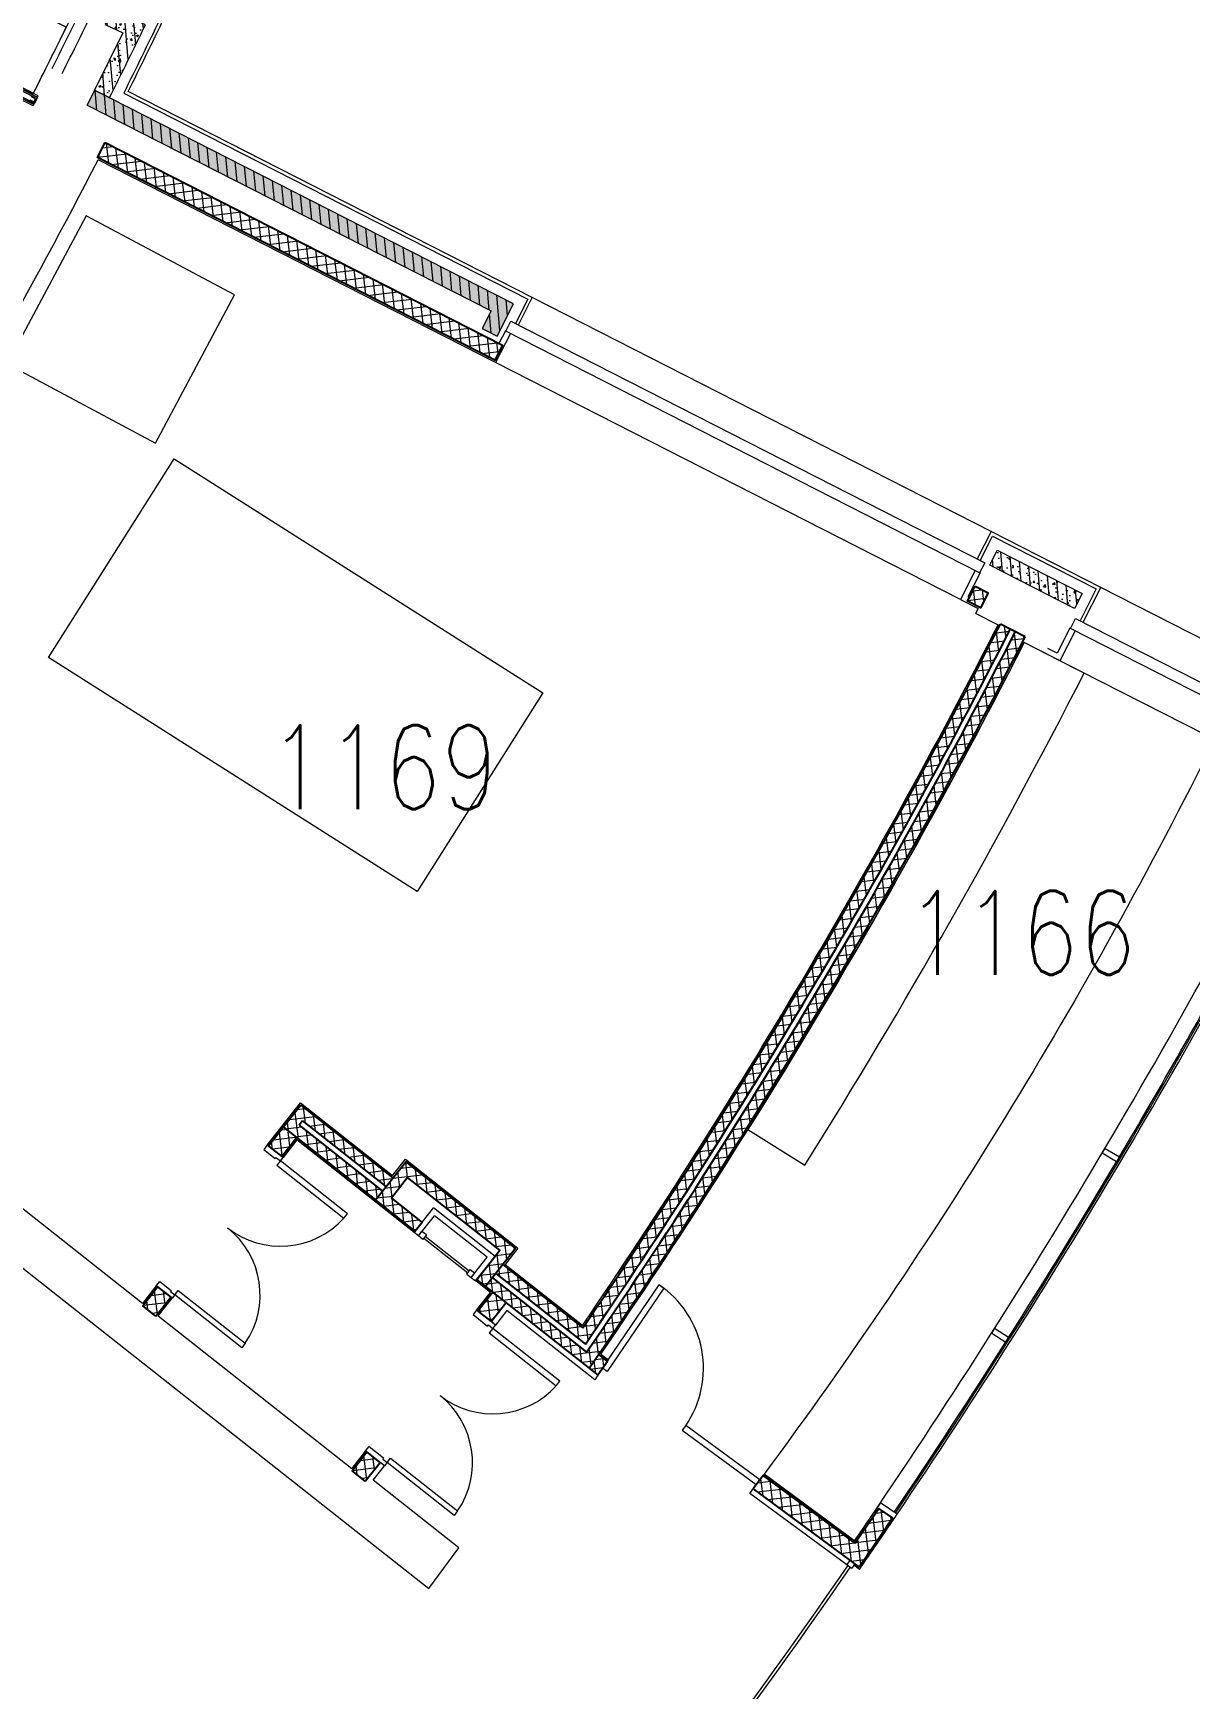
# Model space of a CAD drawing. Header units: inches. Extents: x 13084 to 220150, y 6494 to 167180.
# Drawn here: x 132419 to 142753, y 56866 to 71649 of the extents above; entities that cross this region are included whole.
import ezdxf
from ezdxf.enums import TextEntityAlignment as Align

# ---------------------------------------------------------------- set-up
doc = ezdxf.new("R2010")
doc.units = ezdxf.units.IN
doc.header["$MEASUREMENT"] = 0
for name, color, linetype, lineweight in [('Ground Floor$0$A-G250-G-Walls-Low-Level', 8, 'Continuous', 15), ('Ground Floor$0$A-G250-G-Walls-Precast-Concrete', 7, 'Continuous', 15), ('Ground Floor$0$A-G250-M-Walls-Blockwork', 7, 'Continuous', 25), ('Ground Floor$0$A-G250-M-Walls-Louvred', 7, 'Continuous', 9), ('Ground Floor$0$A-G250-M-Walls-Plasterboard-Partition', 7, 'Continuous', 15), ('Ground Floor$0$A-G252-H-Internal-Walls', 251, 'Continuous', 9), ('Ground Floor$0$A-G262-H-Precast-Panel', 251, 'Continuous', 5), ('Ground Floor$0$A-G312-M-Wall-Cladding-Panel', 7, 'Continuous', 9), ('Ground Floor$0$A-G312-M-Wall-Finish-Plaster', 7, 'Continuous', 15), ('Ground Floor$0$A-G321-M-Window', 251, 'Continuous', 9), ('Ground Floor$0$A-G322-M-Door', 251, 'Continuous', 15), ('Ground Floor$0$A-G4-M-Furniture-and-Fittings', 251, 'Continuous', 9), ('Ground Floor$0$A-G4-M-Furniture-Built-In', 251, 'Continuous', 9), ('Ground Floor$0$A-G52-M-Plinth', 251, 'Continuous', 9), ('Ground Floor$0$A-G572-Fire-Hose-Cabinet', 251, 'Continuous', 15), ('Ground Floor$0$Z-Z001-S-Room-Name-Identification-250', 7, 'Continuous', 15)]:
    doc.layers.add(name, color=color, linetype=linetype, lineweight=lineweight)
doc.styles.add('Ground Floor$0$Tag-RomanS', font='romans.shx', dxfattribs={"width": 0.8})
pattern_1 = [(7, (31615.24, 164129.57), (-9.67338, 78.78335), []), (97, (31615.24, 164129.57), (-78.78335, -9.67338), [])]
pattern_2 = [(186.748667, (31615.24, 164129.57), (9.327697, -78.825026), []), (276.748667, (31615.24, 164129.57), (78.825026, 9.327697), [])]
pattern_3 = [(50, (31615.24, 164129.57), (182.18467, -15.93909), [19.05, -209.55]), (355, (31615.24, 164129.57), (-35.24283, 191.05664), [15.24, -167.64]), (100.451, (31630.42, 164128.24), (146.9425, 175.11669), [16.19, -178.09]), (46.1842, (31615.24, 164180.37), (271.07904, -42.04233), [28.575, -314.325]), (96.6356, (31637.83, 164176.87), (237.40423, 247.42556), [24.285, -267.135]), (351.184, (31615.24, 164180.37), (237.4046, 247.4251), [22.86, -251.46]), (21, (31640.64, 164167.67), (151.61488, -102.26552), [19.05, -209.55]), (326, (31640.64, 164167.67), (61.80203, 184.18797), [15.24, -167.64]), (71.4514, (31653.27, 164159.15), (213.4165, 81.92286), [16.19, -178.09]), (37.5, (31615.24, 164129.57), (3.088603, 84.55504), [0, -165.608, 0, -170.18, 0, -168.275]), (7.5, (31615.24, 164129.57), (66.81966, 100.180575), [0, -97.028, 0, -161.798, 0, -64.135]), (327.5, (31558.6, 164129.57), (135.590595, -5.728744), [0, -63.5, 0, -198.12, 0, -262.89]), (317.5, (31533.2, 164129.57), (148.12918, 25.42649), [0, -82.55, 0, -131.572, 0, -186.69])]
pattern_4 = [(95, (31615.24, 164129.57), (-79.072954, -6.917987), [])]

# ---------------------------------------------------------------- blocks, each defined once
blk = doc.blocks.new('Ground Floor$0$FHC')
at = {"ltscale": 0.2}
for p, q in [((700, 280), (0, 280)), ((0, 0), (0, 280)), ((650, 230), (50, 230)), ((50, 0), (50, 230)), ((650, 0), (650, 230)), ((700, 0), (700, 280)), ((50, 0), (0, 0)), ((100, 50), (50, 50)), ((50, 0), (50, 50)), ((100, 0), (50, 0)), ((100, 50), (100, 0)), ((100, 35), (600, 35)), ((100, 15), (600, 15)), ((600, 0), (600, 50)), ((600, 50), (650, 50)), ((600, 0), (650, 0)), ((650, 0), (650, 50)), ((650, 0), (700, 0))]:
    blk.add_line(p, q, dxfattribs=at)
blk = doc.blocks.new('Ground Floor$0$Plant Room Door 1600-215')
at = {"layer": 'Ground Floor$0$A-G322-M-Door'}
for points in [[(-1562, 977), (-1612, 977), (-1612, 215), (-1562, 215), (-1562, 977)], [(-138, 977), (-88, 977), (-88, 215), (-138, 215), (-138, 977)], [(-100, 165), (-88, 165), (-88, 215), (-50, 215), (-50, 0), (-100, 0)]]:
    blk.add_lwpolyline(points, close=True, dxfattribs=at)
at = {"layer": 'Ground Floor$0$A-G322-M-Door', "elevation": 0}
blk.add_lwpolyline([(-1600, 165), (-1612, 165), (-1612, 215), (-1650, 215), (-1650, 0), (-1600, 0)], close=True, dxfattribs=at)
at = {"layer": 'Ground Floor$0$A-G322-M-Door'}
for centre, start, end in [((-1615, 214), 0.0901, 86.0243), ((-85, 214), 93.9757, 179.9099)]:
    blk.add_arc(centre, 765, start, end, dxfattribs=at)
blk = doc.blocks.new('Ground Floor$0$Plant Room Door 1600-180')
at = {"layer": 'Ground Floor$0$A-G322-M-Door'}
for points in [[(-1562, 180), (-1562, 942), (-1612, 942), (-1612, 180)], [(-138, 180), (-138, 942), (-88, 942), (-88, 180)], [(-1600, 130), (-1612, 130), (-1612, 180), (-1650, 180), (-1650, 0), (-1600, 0)], [(-100, 130), (-88, 130), (-88, 180), (-50, 180), (-50, 0), (-100, 0)]]:
    blk.add_lwpolyline(points, close=True, dxfattribs=at)
for centre, start, end in [((-1615, 179), 0.0901, 86.0243), ((-85, 179), 93.9757, 179.9099)]:
    blk.add_arc(centre, 765, start, end, dxfattribs=at)
blk = doc.blocks.new('Ground Floor$0$tag-roomname')
at = {"lineweight": 18, "ltscale": 0.01, "style": 'Ground Floor$0$Tag-RomanS', "width": 0.8}
blk.add_attdef('ROOM_NO_2', text='', height=3, dxfattribs=at).set_placement((0, 1.612), align=Align.MIDDLE_CENTER)
at = {"linetype": 'ByBlock', "lineweight": 13, "ltscale": 0.01, "style": 'Ground Floor$0$Tag-RomanS', "width": 0.8, "flags": 1}
for tag, p in [('ROOM_NAME_1', (0, -2.288)), ('AREA', (0, -5.744))]:
    blk.add_attdef(tag, text='', height=2.8, dxfattribs=at).set_placement(p, align=Align.MIDDLE_CENTER)
blk = doc.blocks.new('Ground Floor$0$Part Frame3')
at = {"extrusion": (-4.90887e-13, -3.28e-13, -1)}
for p, q in [((0, 100), (6015, 100)), ((0, 0), (6015, 0))]:
    blk.add_line(p, q, dxfattribs=at)
for p, q in [((0, 100), (0, 0)), ((6015, 100), (6015, 0))]:
    blk.add_line(p, q)
at = {"extrusion": (-4.90887e-13, -2.8924e-12, -1)}
for p, q in [((0, 87), (6015, 87, 0)), ((0, 75), (6015, 75, 0)), ((6015, 25, 0), (0, 25)), ((6015, 12, 0), (0, 12))]:
    blk.add_line(p, q, dxfattribs=at)
at = {"extrusion": (-4.90887e-13, -3.28e-13, -1), "elevation": 0}
for points in [[(0, 25), (0, 75), (-50, 75), (-50, 65), (-10, 65), (-10, 35), (-50, 35), (-50, 25)], [(-300, 25), (-300, 75), (-350, 75), (-350, 65), (-310, 65), (-310, 35), (-350, 35), (-350, 25)], [(-600, 25), (-600, 75), (-650, 75), (-650, 65), (-610, 65), (-610, 35), (-650, 35), (-650, 25)], [(-900, 25), (-900, 75), (-950, 75), (-950, 65), (-910, 65), (-910, 35), (-950, 35), (-950, 25)], [(-1200, 25), (-1200, 75), (-1250, 75), (-1250, 65), (-1210, 65), (-1210, 35), (-1250, 35), (-1250, 25)], [(-1500, 25), (-1500, 75), (-1550, 75), (-1550, 65), (-1510, 65), (-1510, 35), (-1550, 35), (-1550, 25)], [(-1800, 25), (-1800, 75), (-1850, 75), (-1850, 65), (-1810, 65), (-1810, 35), (-1850, 35), (-1850, 25)], [(-2100, 25), (-2100, 75), (-2150, 75), (-2150, 65), (-2110, 65), (-2110, 35), (-2150, 35), (-2150, 25)], [(-2400, 25), (-2400, 75), (-2450, 75), (-2450, 65), (-2410, 65), (-2410, 35), (-2450, 35), (-2450, 25)], [(-2700, 25), (-2700, 75), (-2750, 75), (-2750, 65), (-2710, 65), (-2710, 35), (-2750, 35), (-2750, 25)], [(-3000, 25), (-3000, 75), (-3050, 75), (-3050, 65), (-3010, 65), (-3010, 35), (-3050, 35), (-3050, 25)]]:
    blk.add_lwpolyline(points, close=True, dxfattribs=at)
at = {"extrusion": (4.90887e-13, -3.28e-13, -1), "elevation": 0}
for points in [[(-3315, 25), (-3315, 75), (-3265, 75), (-3265, 65), (-3305, 65), (-3305, 35), (-3265, 35), (-3265, 25)], [(-3615, 25), (-3615, 75), (-3565, 75), (-3565, 65), (-3605, 65), (-3605, 35), (-3565, 35), (-3565, 25)], [(-3915, 25), (-3915, 75), (-3865, 75), (-3865, 65), (-3905, 65), (-3905, 35), (-3865, 35), (-3865, 25)], [(-4215, 25), (-4215, 75), (-4165, 75), (-4165, 65), (-4205, 65), (-4205, 35), (-4165, 35), (-4165, 25)], [(-4515, 25), (-4515, 75), (-4465, 75), (-4465, 65), (-4505, 65), (-4505, 35), (-4465, 35), (-4465, 25)], [(-4815, 25), (-4815, 75), (-4765, 75), (-4765, 65), (-4805, 65), (-4805, 35), (-4765, 35), (-4765, 25)], [(-5115, 25), (-5115, 75), (-5065, 75), (-5065, 65), (-5105, 65), (-5105, 35), (-5065, 35), (-5065, 25)], [(-5415, 25), (-5415, 75), (-5365, 75), (-5365, 65), (-5405, 65), (-5405, 35), (-5365, 35), (-5365, 25)], [(-5715, 25), (-5715, 75), (-5665, 75), (-5665, 65), (-5705, 65), (-5705, 35), (-5665, 35), (-5665, 25)], [(-6015, 25), (-6015, 75), (-5965, 75), (-5965, 65), (-6005, 65), (-6005, 35), (-5965, 35), (-5965, 25)]]:
    blk.add_lwpolyline(points, close=True, dxfattribs=at)

msp = doc.modelspace()

# ---------------------------------------------------------------- hatches: boundary and pattern name
at = {"layer": 'Ground Floor$0$A-G252-H-Internal-Walls'}
h = msp.add_hatch(dxfattribs=at)
h.set_pattern_fill('ANSI37', color=256, scale=25, angle=141.7487, style=0)
h.set_pattern_definition([(186.74867, (31615.24, 164129.57), (9.327697, -78.825026), []), (276.74867, (31615.24, 164129.57), (78.825026, 9.327697), [])])
h.paths.add_polyline_path([(133062, 70672), (132994, 70538), (136543, 68730), (136611, 68863)])
h = msp.add_hatch(dxfattribs=at)
h.set_pattern_fill('ANSI37', color=256, scale=25, angle=141.7487, style=0)
h.set_pattern_definition([(186.748667, (31616.13, 164129.115), (9.327697, -78.825026), []), (276.748667, (31616.13, 164129.115), (78.825026, 9.327697), [])])
h.paths.add_polyline_path([(140952, 66652), (140836, 66711), (140768, 66577), (140884, 66518)])
h = msp.add_hatch(dxfattribs=at)
h.set_pattern_fill('ANSI37', color=256, scale=25, angle=141.7487, style=0)
h.set_pattern_definition(pattern_2)
h.paths.add_polyline_path([(141283, 66258), (141194, 66304, -0.032367), (137364, 59873), (136522, 60537), (136460, 60458), (137386, 59728, 0.032828)])
h = msp.add_hatch(dxfattribs=at)
h.set_pattern_fill('ANSI37', color=256, scale=25, angle=141.7487, style=0)
h.set_pattern_definition(pattern_2)
h.paths.add_polyline_path([(137353, 59945, 0.032136), (141150, 66327), (141061, 66372, -0.031672), (137331, 60090), (136616, 60654), (136554, 60575)])
h = msp.add_hatch(dxfattribs=at)
h.set_pattern_fill('ANSI37', color=256, scale=25, angle=322, style=0)
h.set_pattern_definition(pattern_1)
h.paths.add_polyline_path([(134810, 62077), (134655, 61881), (135478, 61232), (135540, 61311), (134796, 61898), (134827, 61937), (135571, 61350), (135633, 61428)])
h = msp.add_hatch(dxfattribs=at)
h.set_pattern_fill('ANSI37', color=256, scale=25, angle=322, style=0)
h.set_pattern_definition([(7, (31612.14, 164125.64), (-9.67338, 78.78335), []), (97, (31612.14, 164125.64), (-78.78335, -9.67338), [])])
h.paths.add_polyline_path([(134770, 61784), (134652, 61877), (134522, 61712), (134640, 61619)])
h = msp.add_hatch(dxfattribs=at)
h.set_pattern_fill('ANSI37', color=256, scale=25, angle=141.7487, style=0)
h.set_pattern_definition([(186.74867, (158916.86, 13026.47), (9.3277, -78.82503), []), (276.74867, (158916.86, 13026.47), (78.82503, 9.3277), [])])
h.paths.add_polyline_path([(135479, 61232), (135833, 60953), (135894, 61031), (135620, 61248), (135765, 61433), (136590, 60783), (136546, 60728), (136546, 60728), (136382, 60520), (136382, 60520), (136382, 60520), (136546, 60728), (136546, 60728), (136382, 60520), (136461, 60458), (136730, 60799), (135748, 61573)])
h = msp.add_hatch(dxfattribs=at)
h.set_pattern_fill('ANSI37', color=256, scale=25, angle=322, style=0)
h.set_pattern_definition([(7, (29741.99, 165599.95), (-9.67338, 78.78335), []), (97, (29741.99, 165599.95), (-78.78335, -9.67338), [])])
h.paths.add_polyline_path([(133399, 60287), (133516, 60194), (133650, 60363), (133532, 60456)])
h = msp.add_hatch(dxfattribs=at)
h.set_pattern_fill('ANSI37', color=256, scale=25, angle=322, style=0)
h.set_pattern_definition([(7, (31612.14, 164125.64), (-9.67338, 78.78335), []), (97, (31612.14, 164125.64), (-78.78335, -9.67338), [])])
h.paths.add_polyline_path([(136392, 60238), (136510, 60145), (136643, 60314), (136526, 60407)])
h = msp.add_hatch(dxfattribs=at)
h.set_pattern_fill('ANSI37', color=256, scale=25, angle=322, style=0)
h.set_pattern_definition(pattern_1)
h.paths.add_polyline_path([(137550, 59790), (137471, 59852, -0.000449), (137412, 59766, -0.056717), (137443, 59683), (137465, 59666)])
h.paths.add_polyline_path([(137412, 59766, -0.000199), (137386, 59728), (137443, 59683, 0.056717)])
h = msp.add_hatch(dxfattribs=at)
h.set_pattern_fill('ANSI37', color=256, scale=25, angle=322, style=0)
h.set_pattern_definition([(7, (31612.14, 164125.64), (-9.67338, 78.78335), []), (97, (31612.14, 164125.64), (-78.78335, -9.67338), [])])
h.paths.add_polyline_path([(135269, 58812), (135387, 58720), (135520, 58888), (135402, 58981)])
h = msp.add_hatch(dxfattribs=at)
h.set_pattern_fill('ANSI37', color=256, scale=25, angle=322, style=0)
h.set_pattern_definition(pattern_1)
h.paths.add_polyline_path([(140098, 58393), (139974, 58477, -0.001501), (139762, 58166), (138940, 58771), (138851, 58651), (139798, 57954, 0.002117)])
at = {"layer": 'Ground Floor$0$A-G262-H-Precast-Panel'}
h = msp.add_hatch(dxfattribs=at)
h.set_pattern_fill('AR-CONC', color=256, style=0)
h.set_pattern_definition(pattern_3)
edge = h.paths.add_edge_path()
edge.add_arc((88115, 93630), 50325, 333.37, 334.1968)
edge.add_line((133423, 71724), (133125, 71861))
edge.add_line((133125, 71861), (133062, 71725))
edge.add_line((133062, 71725), (133221, 71652))
edge.add_line((133221, 71652), (132968, 71141))
edge.add_line((132968, 71141), (133102, 71073))
h = msp.add_hatch(dxfattribs=at)
h.set_pattern_fill('ANSI31', color=256, scale=25, angle=50, style=0)
h.set_pattern_definition(pattern_4)
edge = h.paths.add_edge_path()
edge.add_arc((88115, 93630), 50325, 333.37, 334.1968)
edge.add_line((133423, 71724), (133125, 71861))
edge.add_line((133125, 71861), (133062, 71725))
edge.add_line((133062, 71725), (133221, 71652))
edge.add_line((133221, 71652), (132968, 71141))
edge.add_line((132968, 71141), (133102, 71073))
h = msp.add_hatch(dxfattribs=at)
h.set_pattern_fill('AR-CONC', color=256, style=0)
h.set_pattern_definition(pattern_3)
h.paths.add_polyline_path([(132968, 71141), (132902, 71006), (136509, 69168), (136429, 69012), (136563, 68944), (136710, 69234)])
h = msp.add_hatch(dxfattribs=at)
h.set_pattern_fill('ANSI31', color=256, scale=25, angle=50, style=0)
h.set_pattern_definition(pattern_4)
h.paths.add_polyline_path([(132968, 71141), (132902, 71006), (136509, 69168), (136429, 69012), (136563, 68944), (136710, 69234)])
h = msp.add_hatch(dxfattribs=at)
h.set_pattern_fill('ANSI31', color=256, scale=25, angle=50, style=0)
h.set_pattern_definition(pattern_4)
h.paths.add_polyline_path([(141032, 67032), (140964, 66898), (141721, 66512), (141789, 66646)])
h = msp.add_hatch(dxfattribs=at)
h.set_pattern_fill('AR-CONC', color=256, style=0)
h.set_pattern_definition(pattern_3)
h.paths.add_polyline_path([(141721, 66512), (141789, 66646), (141032, 67032), (140964, 66898)])

# ---------------------------------------------------------------- linework, layer by layer
at = {"layer": 'Ground Floor$0$A-G250-G-Walls-Low-Level'}
for p, q in [((140978, 67200, 0), (136879, 69288, 0)), ((140703, 66593, 0), (136551, 68709)), ((143828, 65747, 0), (141958, 66700, 0)), ((143515, 65065, 0), (141591, 66046))]:
    msp.add_line(p, q, dxfattribs=at)
msp.add_arc((88039, 93673, 0), 62902, 325.92024, 332.6777, dxfattribs=at)
at = {"layer": 'Ground Floor$0$A-G250-G-Walls-Precast-Concrete'}
msp.add_lwpolyline([(133102, 71073, 0.003608), (133423, 71724), (133125, 71861), (133062, 71725), (133221, 71652), (132968, 71141), (133102, 71073)], format="xyb", dxfattribs=at)
msp.add_lwpolyline([(132968, 71141), (132902, 71006), (136510, 69168), (136430, 69012), (136564, 68944), (136711, 69233), (132968, 71141)], close=True, dxfattribs=at)
at = {"layer": 'Ground Floor$0$A-G250-G-Walls-Precast-Concrete', "elevation": 0}
msp.add_lwpolyline([(140965, 66898), (141033, 67032), (141790, 66646), (141722, 66512)], close=True, dxfattribs=at)
at = {"layer": 'Ground Floor$0$A-G250-M-Walls-Blockwork'}
for p, q in [((141283, 66258, 0), (141061, 66372, 0)), ((134810, 62077, 0), (134522, 61712, 0)), ((134810, 62077, 0), (135633, 61428, 0)), ((134655, 61881, 0), (135478, 61232, 0)), ((134827, 61937, 0), (134796, 61898, 0)), ((134796, 61898, 0), (135540, 61311, 0)), ((134827, 61937, 0), (135571, 61350, 0)), ((134522, 61712, 0), (134640, 61619, 0)), ((134640, 61619, 0), (134773, 61788, 0)), ((136616, 60654, 0), (137331, 60090, 0)), ((136523, 60536, 0), (137364, 59873, 0)), ((136554, 60575, 0), (137353, 59945, 0)), ((133532, 60456, 0), (133650, 60363, 0)), ((136526, 60407, 0), (136392, 60238, 0)), ((136460, 60458, 0), (137386, 59728, 0)), ((133516, 60194, 0), (133399, 60287, 0)), ((136392, 60238, 0), (136510, 60145, 0)), ((136510, 60145, 0), (136643, 60314, 0)), ((137386, 59728, 0), (137465, 59666, 0)), ((137550, 59790, 0), (137465, 59666, 0)), ((137471, 59852, 0), (137550, 59790, 0)), ((135520, 58888, 0), (135402, 58981, 0)), ((135387, 58720, 0), (135269, 58812, 0)), ((138940, 58771, 0), (138851, 58651, 0)), ((139762, 58166, 0), (138940, 58771, 0)), ((138851, 58651, 0), (139798, 57954, 0)), ((140098, 58393, 0), (139974, 58477, 0)), ((140098, 58393, 0), (139974, 58477, 0))]:
    msp.add_line(p, q, dxfattribs=at)
for points in [[(133062, 70672), (136612, 68863), (136544, 68729), (132994, 70538)], [(140836, 66711), (140952, 66652), (140883, 66518), (140768, 66577)]]:
    msp.add_lwpolyline(points, close=True, dxfattribs=at)
at = {"layer": 'Ground Floor$0$A-G250-M-Walls-Blockwork', "elevation": 0}
for points in [[(136730, 60799), (136461, 60458), (136382, 60520), (136590, 60783), (135765, 61433), (135620, 61248), (135894, 61031), (135833, 60953), (135479, 61232), (135748, 61573), (136730, 60799)], [(133399, 60287), (133532, 60456)], [(133516, 60194), (133650, 60363)], [(135269, 58812), (135402, 58981)], [(135387, 58720), (135520, 58888)]]:
    msp.add_lwpolyline(points, dxfattribs=at)
at = {"layer": 'Ground Floor$0$A-G250-M-Walls-Blockwork'}
for centre, radius, start, end in [((89657, 92638, 0), 57725, 325.67742, 332.9336), ((89657, 92638, 0), 57825, 325.57131, 332.93388), ((89657, 92638, 0), 57875, 325.5184, 332.93388), ((89657, 92638, 0), 57975, 325.41285, 332.93388), ((88115, 93630, 0), 62650, 325.52452, 325.86857), ((88115, 93630, 0), 62800, 325.38311, 325.8683)]:
    msp.add_arc(centre, radius, start, end, dxfattribs=at)
at = {"layer": 'Ground Floor$0$A-G250-M-Walls-Louvred'}
msp.add_lwpolyline([(136688, 69077), (140920, 66921), (140875, 66831), (136642, 68988)], close=True, dxfattribs=at)
at = {"layer": 'Ground Floor$0$A-G312-M-Wall-Cladding-Panel'}
msp.add_lwpolyline([(133261, 71903), (133550, 71770, -0.003619), (133229, 71114), (136839, 69275), (136728, 69057), (136755, 69043), (136879, 69288), (133269, 71128, 0.003623), (133590, 71784), (133274, 71930)], format="xyb", close=True, dxfattribs=at)
at = {"layer": 'Ground Floor$0$A-G312-M-Wall-Cladding-Panel', "elevation": 0}
msp.add_lwpolyline([(140880, 66941), (140991, 67159), (141917, 66687), (141772, 66402), (141799, 66389), (141958, 66700), (140978, 67200), (140853, 66955)], close=True, dxfattribs=at)
at = {"layer": 'Ground Floor$0$A-G312-M-Wall-Finish-Plaster'}
for p, q in [((136551, 68709), (133000, 70518)), ((136683, 68967), (136551, 68709)), ((136638, 68990), (136581, 68879)), ((136642, 68988), (136638, 68990)), ((140835, 66852), (140703, 66593)), ((140879, 66829), (140770, 66615)), ((140875, 66831), (140879, 66829)), ((140703, 66593, 0), (140863, 66512, 0)), ((140770, 66615), (140784, 66609)), ((140841, 66467), (140863, 66512, 0)), ((140841, 66467), (141040, 66365, 0)), ((133396, 60308, 0), (128890, 63861)), ((129560, 62803), (135953, 57763, 0)), ((134511, 61721, 0), (134808, 62098, 0)), ((134808, 62098, 0), (135631, 61450, 0)), ((134522, 61712, 0), (134511, 61721, 0)), ((134776, 61767, 0), (134652, 61610, 0)), ((135823, 60942, 0), (134776, 61767, 0)), ((134652, 61610, 0), (134640, 61619, 0)), ((135631, 61449, 0), (135746, 61594, 0)), ((135746, 61594, 0), (136751, 60802, 0)), ((135833, 60953, 0), (135823, 60941, 0)), ((136751, 60802, 0), (136637, 60656, 0)), ((136637, 60656, 0), (137328, 60112, 0)), ((133520, 60465, 0), (133396, 60308, 0)), ((133532, 60456, 0), (133520, 60465, 0)), ((136382, 60520, 0), (136373, 60508, 0)), ((136504, 60404, 0), (136373, 60508, 0)), ((133538, 60196, 0), (133661, 60353, 0)), ((133661, 60353, 0), (133650, 60363, 0)), ((136381, 60247, 0), (136504, 60404, 0)), ((133538, 60196, 0), (135266, 58833, 0)), ((136392, 60238, 0), (136381, 60247, 0)), ((136652, 60244, 0), (136550, 60114, 0)), ((137437, 59624, 0), (136652, 60244, 0)), ((136550, 60114, 0), (136510, 60145, 0)), ((137492, 59855, 0), (137558, 59803, 0)), ((137507, 59728, 0), (137558, 59803, 0)), ((137465, 59666, 0), (137437, 59624, 0)), ((135390, 58991, 0), (135266, 58833, 0)), ((135402, 58981, 0), (135390, 58991, 0)), ((135457, 58728, 0), (135559, 58857, 0)), ((135559, 58857, 0), (135520, 58888, 0)), ((136222, 58125), (135457, 58728, 0)), ((138949, 58783, 0), (138940, 58771, 0)), ((139758, 58188, 0), (138949, 58783, 0)), ((138821, 58610, 0), (138851, 58651, 0)), ((139689, 57972, 0), (138821, 58610, 0)), ((139962, 58487, 0), (139933, 58444, 0)), ((135953, 57763, 0), (136222, 58125)), ((139801, 57932, 0), (139750, 57970, 0))]:
    msp.add_line(p, q, dxfattribs=at)
for points in [[(132421, 71111, 0.005383), (132896, 72071), (133170, 71945)], [(132589, 71334, 0.003756), (132920, 72005), (133149, 71899), (133152, 71906)], [(132679, 71289, 0.003264), (132967, 71873), (133102, 71811)]]:
    msp.add_lwpolyline(points, format="xyb", dxfattribs=at)
for points in [[(141727, 66313), (141591, 66046), (141274, 66207)], [(141283, 66258), (141283, 66259)], [(141687, 66334), (141682, 66336), (141569, 66113), (141484, 66156)]]:
    msp.add_lwpolyline(points, dxfattribs=at)
for centre, radius, start, end in [((88062, 93665), 50549, 323.87, 332.7477), ((89657, 92638, 0), 57710, 325.69337, 332.91869), ((89657, 92638, 0), 57990, 325.57527, 332.88452), ((110946, 78016, 0), 34976, 325.4644, 325.9733), ((98888, 86227, 0), 49744, 325.3332, 325.9636)]:
    msp.add_arc(centre, radius, start, end, dxfattribs=at)
at = {"layer": 'Ground Floor$0$A-G321-M-Window', "extrusion": (2.10236e-08, 3.54264e-08, 1)}
for p, q in [((141970, 61649, 0), (141996, 61692, 0)), ((142097, 61573, 0), (141970, 61649, 0)), ((141996, 61692, 0), (142123, 61616, 0)), ((142123, 61616, 0), (142097, 61573, 0)), ((142104, 61584, 0), (142105, 61584, 0)), ((142115, 61578, 0), (142105, 61584, 0)), ((142115, 61577, 0), (142115, 61578, 0)), ((142117, 61605, 0), (142117, 61606, 0)), ((142127, 61599, 0), (142117, 61605, 0)), ((142128, 61599, 0), (142127, 61599, 0))]:
    msp.add_line(p, q, dxfattribs=at)
at = {"layer": 'Ground Floor$0$A-G321-M-Window'}
for p, q in [((139990, 58527, 0), (139961, 58486, 0)), ((139961, 58486, 0), (140110, 58384, 0)), ((140138, 58426, 0), (139990, 58527, 0)), ((140110, 58384, 0), (140138, 58426, 0))]:
    msp.add_line(p, q, dxfattribs=at)
msp.add_lwpolyline([(141732, 66423), (143736, 65401), (143691, 65312), (141687, 66334)], close=True, dxfattribs=at)
at = {"layer": 'Ground Floor$0$A-G321-M-Window', "elevation": 0}
for points in [[(141009, 60084), (140983, 60041), (141108, 59962), (141134, 60004)], [(138219, 59175), (138880, 58691), (138910, 58731), (138249, 59216)], [(139729, 57942), (139689, 57972), (139718, 58012), (139759, 57983)]]:
    msp.add_lwpolyline(points, close=True, dxfattribs=at)
for points in [[(141127, 59967), (141126, 59968), (141117, 59974), (141115, 59974)], [(141138, 59985), (141137, 59985), (141127, 59991), (141127, 59993)]]:
    msp.add_lwpolyline(points, dxfattribs=at)
at = {"layer": 'Ground Floor$0$A-G321-M-Window'}
for centre, radius, start, end in [((88079, 93648, 0), 62837, 325.91865, 332.68097), ((88079, 93648, 0), 62824, 329.3286, 331.03678), ((88079, 93648, 0), 62824, 325.91868, 329.30488), ((88115, 93630, 0), 62712, 320.58787, 325.33983), ((88115, 93630, 0), 62738, 320.58747, 325.33915)]:
    msp.add_arc(centre, radius, start, end, dxfattribs=at)
at = {"layer": 'Ground Floor$0$A-G322-M-Door', "ltscale": 0.02, "elevation": 0}
msp.add_lwpolyline([(138012, 60473), (138053, 60445), (137549, 59700), (137507, 59728)], close=True, dxfattribs=at)
at = {"layer": 'Ground Floor$0$A-G322-M-Door', "ltscale": 0.02}
msp.add_arc((137506, 59727, 0), 902, 325.4726, 55.8505, dxfattribs=at)
at = {"layer": 'Ground Floor$0$A-G4-M-Furniture-and-Fittings'}
msp.add_lwpolyline([(132421, 71111, 0.003315), (132716, 71701), (127418, 74400), (127119, 73812), (132421, 71111)], format="xyb", dxfattribs=at)
at = {"layer": 'Ground Floor$0$A-G4-M-Furniture-Built-In', "elevation": 0}
for points in [[(141808, 65934), (141274, 66207, -0.021571), (138805, 61859), (139314, 61541, 0.021571)], [(143786, 64927), (142975, 65340, -0.043789), (138949, 58783), (139758, 58188, 0.031331)]]:
    msp.add_lwpolyline(points, format="xyb", close=True, dxfattribs=at)
at = {"layer": 'Ground Floor$0$A-G52-M-Plinth'}
for points in [[(132893, 70018), (132188, 68695), (133512, 67989), (134217, 69313)], [(133680, 67847), (136974, 65758), (135850, 63985), (132556, 66073)]]:
    msp.add_lwpolyline(points, close=True, dxfattribs=at)

# ---------------------------------------------------------------- block references
at = {"layer": 'Ground Floor$0$A-G250-M-Walls-Plasterboard-Partition', "extrusion": (0, 0, -1), "xscale": -1, "rotation": 206.9999999998308}
msp.add_blockref('Ground Floor$0$Part Frame3', (-132465, 71088), dxfattribs=at)
at = {"layer": 'Ground Floor$0$A-G322-M-Door'}
for name, p, rotation in [('Ground Floor$0$Plant Room Door 1600-180', (133489, 60426, 0), 231.7499999905255), ('Ground Floor$0$Plant Room Door 1600-215', (135359, 58951, 0), 231.7499999982297)]:
    msp.add_blockref(name, p, dxfattribs=dict(at, rotation=rotation))
at = {"layer": 'Ground Floor$0$A-G572-Fire-Hose-Cabinet', "rotation": 321.7473336331981}
msp.add_blockref('Ground Floor$0$FHC', (135823, 60941, 0), dxfattribs=at)
at = {"layer": 'Ground Floor$0$Z-Z001-S-Room-Name-Identification-250'}
ref = msp.add_blockref('Ground Floor$0$tag-roomname', (135551, 64691), dxfattribs=dict(at, xscale=250, yscale=250, zscale=250))
ref.add_attrib('ROOM_NO_2', '1169', dxfattribs={"layer": '0', "lineweight": 18, "ltscale": 0.01, "height": 750, "style": 'Ground Floor$0$Tag-RomanS', "width": 0.8}).set_placement((135551, 65094), align=Align.MIDDLE_CENTER)
ref = msp.add_blockref('Ground Floor$0$tag-roomname', (141244, 63212), dxfattribs=dict(at, xscale=250, yscale=250, zscale=250))
ref.add_attrib('ROOM_NO_2', '1166', dxfattribs={"layer": '0', "lineweight": 18, "ltscale": 0.01, "height": 750, "style": 'Ground Floor$0$Tag-RomanS', "width": 0.8}).set_placement((141244, 63615), align=Align.MIDDLE_CENTER)

doc.saveas('drawing.dxf')
